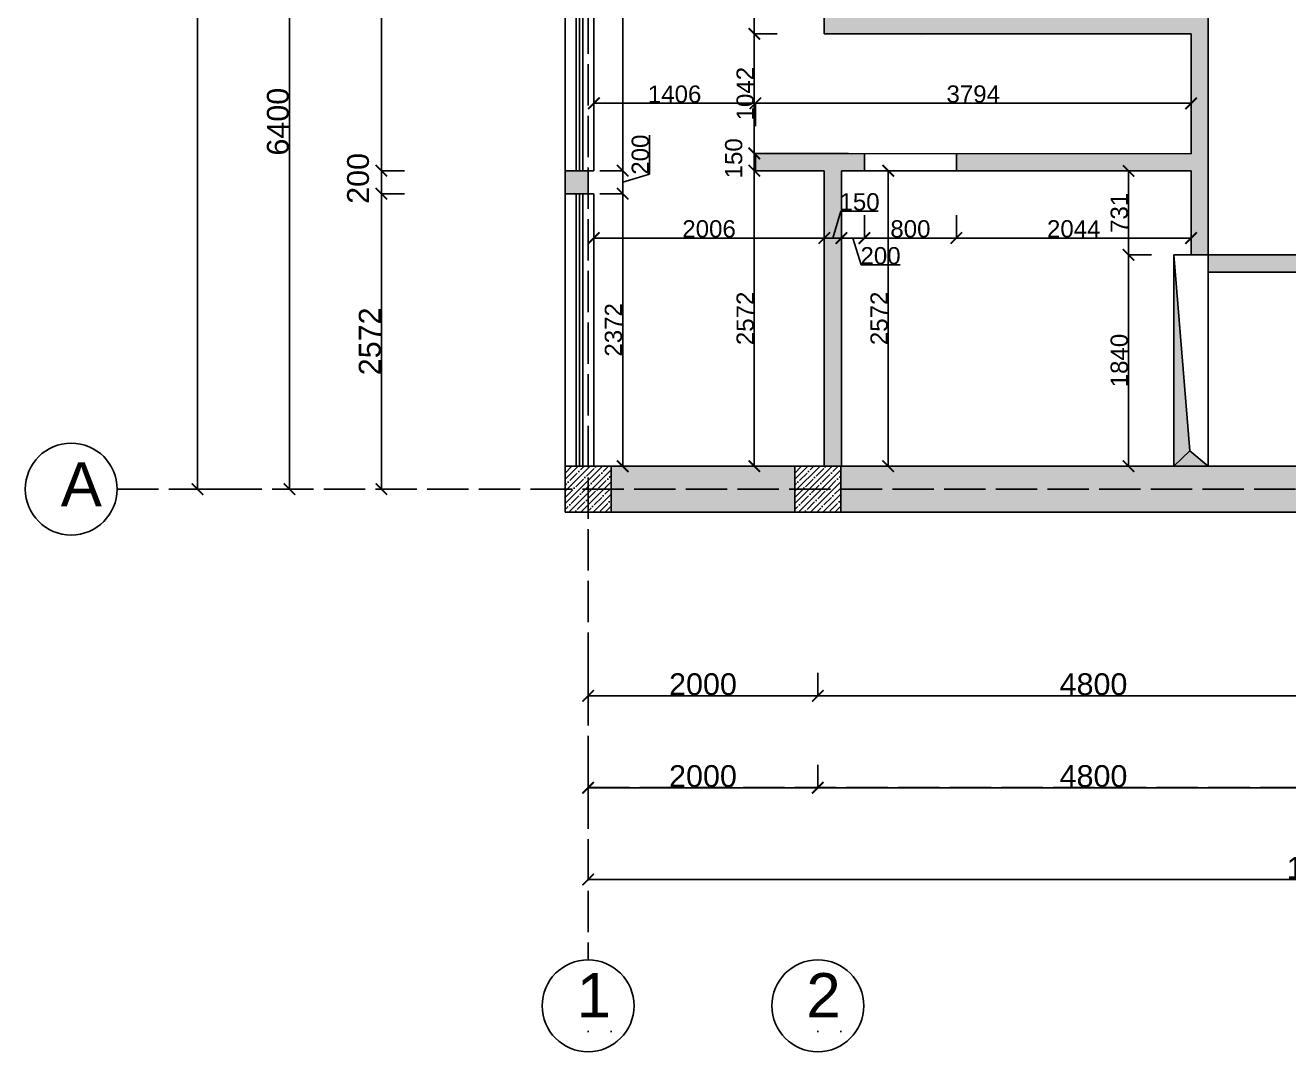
# Model space of a CAD drawing. Header units: millimetres. Extents: x -6014 to 220479, y -27718 to 28747.
# Drawn here: x -6014 to 4986, y -27137 to -18198 of the extents above; entities that cross this region are included whole.
import ezdxf

# ---------------------------------------------------------------- set-up
doc = ezdxf.new("R2010")
doc.units = ezdxf.units.MM
doc.header["$MEASUREMENT"] = 0
doc.linetypes.add('ACAD_ISO02W100', pattern=[15, 12, -3])
doc.layers.add('Plan 1', color=7, linetype='Continuous')
doc.styles.add('gost', font='GOST Common.ttf')
doc.styles.get("Standard").update_dxf_attribs({"font": 'arial.ttf'})
doc.dimstyles.new('GOST', dxfattribs={"dimtxt": 190, "dimasz": 100, "dimexe": 0.18, "dimexo": 0.06, "dimgap": 3, "dimtad": 1, "dimdec": 0, "dimzin": 0, "dimdsep": 46, "dimtxsty": 'Standard', "dimblk": 'ARCHTICK', "dimcen": 0.09, "dimclrt": 256, "dimadec": 0, "dimazin": 0, "dimtfac": 1, "dimtdec": 0, "dimtofl": 0, "dimtmove": 0, "dimatfit": 3, "dimldrblk": 'ARCHTICK', "dimfxl": 200, "dimfxlon": 1, "dimtolj": 1, "dimtzin": 0, "dimarcsym": 0})

# ---------------------------------------------------------------- blocks, each defined once
blk = doc.blocks.new('_ArchTick')
at = {"color": 0, "linetype": 'ByBlock', "const_width": 0.15}
blk.add_lwpolyline([(-0.5, -0.5), (0.5, 0.5)], dxfattribs=at)
blk = doc.blocks.new('*D311')
at = {"color": 0, "lineweight": -2, "transparency": 16777216}
for p, q in [((-2714, -19665), (-2914, -19665)), ((-2914, -22238), (-2914, -19665)), ((-2714, -22238), (-2914, -22238))]:
    blk.add_line(p, q, dxfattribs=at)
at = {"layer": 'Defpoints', "color": 0, "transparency": 16777216}
for p in [(-2914, -19665), (-1064, -19665), (-1114, -22238)]:
    blk.add_point(p, dxfattribs=at)
at = {"color": 0, "lineweight": -2, "transparency": 16777216, "xscale": 100, "yscale": 100, "zscale": 100}
for p, rotation in [((-2914, -19665), 90), ((-2914, -22238), 270)]:
    blk.add_blockref('_ArchTick', p, dxfattribs=dict(at, rotation=rotation))
at = {"transparency": 16777216, "insert": (-3014, -20951), "char_height": 190, "attachment_point": 5, "rotation": 90}
blk.add_mtext('\\A1;2572', dxfattribs=at)
blk = doc.blocks.new('*D295')
at = {"color": 0, "lineweight": -2, "transparency": 16777216}
for p, q in [((-2714, -19465), (-2914, -19465)), ((-2914, -19665), (-2914, -19465)), ((-2714, -19665), (-2914, -19665))]:
    blk.add_line(p, q, dxfattribs=at)
at = {"layer": 'Defpoints', "color": 0, "transparency": 16777216}
for p in [(-2914, -19465), (-1064, -19465), (-1064, -19665)]:
    blk.add_point(p, dxfattribs=at)
at = {"color": 0, "lineweight": -2, "transparency": 16777216, "xscale": 100, "yscale": 100, "zscale": 100}
for p, rotation in [((-2914, -19465), 90), ((-2914, -19665), 270)]:
    blk.add_blockref('_ArchTick', p, dxfattribs=dict(at, rotation=rotation))
at = {"transparency": 16777216, "insert": (-3116, -19532), "char_height": 190, "attachment_point": 5, "rotation": 90}
blk.add_mtext('\\A1;200', dxfattribs=at)
blk = doc.blocks.new('*D297')
at = {"color": 0, "lineweight": -2, "transparency": 16777216}
for p, q in [((-4314, -11838), (-4514, -11838)), ((-4514, -22238), (-4514, -11838)), ((-4314, -22238), (-4514, -22238))]:
    blk.add_line(p, q, dxfattribs=at)
at = {"layer": 'Defpoints', "color": 0, "transparency": 16777216}
for p in [(-4514, -11838), (-1114, -11838), (-1114, -22238)]:
    blk.add_point(p, dxfattribs=at)
at = {"color": 0, "lineweight": -2, "transparency": 16777216, "xscale": 100, "yscale": 100, "zscale": 100}
for p, rotation in [((-4514, -11838), 90), ((-4514, -22238), 270)]:
    blk.add_blockref('_ArchTick', p, dxfattribs=dict(at, rotation=rotation))
at = {"transparency": 16777216, "insert": (-4614, -17038), "char_height": 190, "attachment_point": 5, "rotation": 90}
blk.add_mtext('\\A1;10400', dxfattribs=at)
blk = doc.blocks.new('*D298')
at = {"color": 0, "lineweight": -2, "transparency": 16777216}
for p, q in [((-3514, -15838), (-3714, -15838)), ((-3714, -22238), (-3714, -15838)), ((-3514, -22238), (-3714, -22238))]:
    blk.add_line(p, q, dxfattribs=at)
at = {"layer": 'Defpoints', "color": 0, "transparency": 16777216}
for p in [(-3714, -15838), (-1114, -15838), (-1114, -22238)]:
    blk.add_point(p, dxfattribs=at)
at = {"color": 0, "lineweight": -2, "transparency": 16777216, "xscale": 100, "yscale": 100, "zscale": 100}
for p, rotation in [((-3714, -15838), 90), ((-3714, -22238), 270)]:
    blk.add_blockref('_ArchTick', p, dxfattribs=dict(at, rotation=rotation))
at = {"transparency": 16777216, "insert": (-3814, -19038), "char_height": 190, "attachment_point": 5, "rotation": 90}
blk.add_mtext('\\A1;6400', dxfattribs=at)
blk = doc.blocks.new('*D312')
at = {"color": 0, "lineweight": -2, "transparency": 16777216}
for p, q in [((-1114, -23838), (-1114, -24038)), ((886, -23838), (886, -24038)), ((-1114, -24038), (886, -24038))]:
    blk.add_line(p, q, dxfattribs=at)
at = {"layer": 'Defpoints', "color": 0, "transparency": 16777216}
for p in [(-1114, -22238), (886, -22238), (886, -24038)]:
    blk.add_point(p, dxfattribs=at)
at = {"color": 0, "lineweight": -2, "transparency": 16777216, "xscale": 100, "yscale": 100, "zscale": 100, "rotation": 180}
blk.add_blockref('_ArchTick', (-1114, -24038), dxfattribs=at)
at = {"color": 0, "lineweight": -2, "transparency": 16777216, "xscale": 100, "yscale": 100, "zscale": 100}
blk.add_blockref('_ArchTick', (886, -24038), dxfattribs=at)
at = {"transparency": 16777216, "insert": (-114, -23938), "char_height": 190, "attachment_point": 5}
blk.add_mtext('\\A1;2000', dxfattribs=at)
blk = doc.blocks.new('*D313')
at = {"color": 0, "lineweight": -2, "transparency": 16777216}
for p, q in [((886, -23838), (886, -24038)), ((5686, -23838), (5686, -24038)), ((886, -24038), (5686, -24038))]:
    blk.add_line(p, q, dxfattribs=at)
at = {"layer": 'Defpoints', "color": 0, "transparency": 16777216}
for p in [(886, -22238), (5686, -22238), (5686, -24038)]:
    blk.add_point(p, dxfattribs=at)
at = {"color": 0, "lineweight": -2, "transparency": 16777216, "xscale": 100, "yscale": 100, "zscale": 100, "rotation": 180}
blk.add_blockref('_ArchTick', (886, -24038), dxfattribs=at)
at = {"color": 0, "lineweight": -2, "transparency": 16777216, "xscale": 100, "yscale": 100, "zscale": 100}
blk.add_blockref('_ArchTick', (5686, -24038), dxfattribs=at)
at = {"transparency": 16777216, "insert": (3286, -23938), "char_height": 190, "attachment_point": 5}
blk.add_mtext('\\A1;4800', dxfattribs=at)
blk = doc.blocks.new('*D300')
at = {"color": 0, "lineweight": -2, "transparency": 16777216}
for p, q in [((-1114, -24638), (-1114, -24838)), ((886, -24638), (886, -24838)), ((-1114, -24838), (886, -24838))]:
    blk.add_line(p, q, dxfattribs=at)
at = {"layer": 'Defpoints', "color": 0, "transparency": 16777216}
for p in [(-1114, -22238), (886, -22238), (886, -24838)]:
    blk.add_point(p, dxfattribs=at)
at = {"color": 0, "lineweight": -2, "transparency": 16777216, "xscale": 100, "yscale": 100, "zscale": 100, "rotation": 180}
blk.add_blockref('_ArchTick', (-1114, -24838), dxfattribs=at)
at = {"color": 0, "lineweight": -2, "transparency": 16777216, "xscale": 100, "yscale": 100, "zscale": 100}
blk.add_blockref('_ArchTick', (886, -24838), dxfattribs=at)
at = {"transparency": 16777216, "insert": (-114, -24738), "char_height": 190, "attachment_point": 5}
blk.add_mtext('\\A1;2000', dxfattribs=at)
blk = doc.blocks.new('*D301')
at = {"color": 0, "lineweight": -2, "transparency": 16777216}
for p, q in [((886, -24638), (886, -24838)), ((886, -24838), (5686, -24838)), ((5686, -24838), (5686, -24837))]:
    blk.add_line(p, q, dxfattribs=at)
at = {"layer": 'Defpoints', "color": 0, "transparency": 16777216}
for p in [(886, -22238), (5686, -24838), (5686, -24838)]:
    blk.add_point(p, dxfattribs=at)
at = {"color": 0, "lineweight": -2, "transparency": 16777216, "xscale": 100, "yscale": 100, "zscale": 100, "rotation": 180}
blk.add_blockref('_ArchTick', (886, -24838), dxfattribs=at)
at = {"color": 0, "lineweight": -2, "transparency": 16777216, "xscale": 100, "yscale": 100, "zscale": 100}
blk.add_blockref('_ArchTick', (5686, -24838), dxfattribs=at)
at = {"transparency": 16777216, "insert": (3286, -24738), "char_height": 190, "attachment_point": 5}
blk.add_mtext('\\A1;4800', dxfattribs=at)
blk = doc.blocks.new('*D316')
at = {"color": 0, "lineweight": -2, "transparency": 16777216}
for p, q in [((-1114, -25438), (-1114, -25638)), ((11786, -25438), (11786, -25638)), ((-1114, -25638), (11786, -25638))]:
    blk.add_line(p, q, dxfattribs=at)
at = {"layer": 'Defpoints', "color": 0, "transparency": 16777216}
for p in [(-1114, -22238), (11786, -22238), (11786, -25638)]:
    blk.add_point(p, dxfattribs=at)
at = {"color": 0, "lineweight": -2, "transparency": 16777216, "xscale": 100, "yscale": 100, "zscale": 100, "rotation": 180}
blk.add_blockref('_ArchTick', (-1114, -25638), dxfattribs=at)
at = {"color": 0, "lineweight": -2, "transparency": 16777216, "xscale": 100, "yscale": 100, "zscale": 100}
blk.add_blockref('_ArchTick', (11786, -25638), dxfattribs=at)
at = {"transparency": 16777216, "insert": (5336, -25538), "char_height": 190, "attachment_point": 5}
blk.add_mtext('\\A1;12900', dxfattribs=at)
blk = doc.blocks.new('*D321')
at = {"color": 0, "lineweight": -2, "transparency": 16777216}
for p, q in [((-2714, -15838), (-2914, -15838)), ((-2914, -19465), (-2914, -15838)), ((-2714, -19465), (-2914, -19465))]:
    blk.add_line(p, q, dxfattribs=at)
at = {"layer": 'Defpoints', "color": 0, "transparency": 16777216}
for p in [(-2914, -15838), (-1314, -15838), (-1314, -19465)]:
    blk.add_point(p, dxfattribs=at)
at = {"color": 0, "lineweight": -2, "transparency": 16777216, "xscale": 100, "yscale": 100, "zscale": 100}
for p, rotation in [((-2914, -15838), 90), ((-2914, -19465), 270)]:
    blk.add_blockref('_ArchTick', p, dxfattribs=dict(at, rotation=rotation))
at = {"transparency": 16777216, "insert": (-3014, -17651), "char_height": 190, "attachment_point": 5, "rotation": 90}
blk.add_mtext('\\A1;3628', dxfattribs=at)
blk = doc.blocks.new('*D426')
at = {"color": 0, "lineweight": -2, "transparency": 16777216}
for p, q in [((-1064, -19078), (-1064, -18878)), ((-1064, -18878), (342, -18878)), ((342, -19078), (342, -18878))]:
    blk.add_line(p, q, dxfattribs=at)
at = {"layer": 'Defpoints', "color": 0, "transparency": 16777216}
for p in [(342, -18878), (-1064, -19465), (342, -19465)]:
    blk.add_point(p, dxfattribs=at)
at = {"color": 0, "lineweight": -2, "transparency": 16777216, "xscale": 100, "yscale": 100, "zscale": 100, "rotation": 180}
blk.add_blockref('_ArchTick', (-1064, -18878), dxfattribs=at)
at = {"color": 0, "lineweight": -2, "transparency": 16777216, "xscale": 100, "yscale": 100, "zscale": 100}
blk.add_blockref('_ArchTick', (342, -18878), dxfattribs=at)
at = {"transparency": 16777216, "insert": (-361, -18799), "char_height": 150, "attachment_point": 5}
blk.add_mtext('\\A1;1406', dxfattribs=at)
blk = doc.blocks.new('*D427')
at = {"color": 0, "lineweight": -2, "transparency": 16777216}
for p, q in [((342, -19078), (342, -18878)), ((342, -18878), (4136, -18878)), ((4136, -19078), (4136, -18878))]:
    blk.add_line(p, q, dxfattribs=at)
at = {"layer": 'Defpoints', "color": 0, "transparency": 16777216}
for p in [(4136, -18878), (4136, -19317), (342, -19465)]:
    blk.add_point(p, dxfattribs=at)
at = {"color": 0, "lineweight": -2, "transparency": 16777216, "xscale": 100, "yscale": 100, "zscale": 100, "rotation": 180}
blk.add_blockref('_ArchTick', (342, -18878), dxfattribs=at)
at = {"color": 0, "lineweight": -2, "transparency": 16777216, "xscale": 100, "yscale": 100, "zscale": 100}
blk.add_blockref('_ArchTick', (4136, -18878), dxfattribs=at)
at = {"transparency": 16777216, "insert": (2239, -18798), "char_height": 150, "attachment_point": 5}
blk.add_mtext('\\A1;3794', dxfattribs=at)
blk = doc.blocks.new('*D428')
at = {"color": 0, "lineweight": -2, "transparency": 16777216}
for p, q in [((533, -19465), (333, -19465)), ((333, -22038), (333, -19465)), ((533, -22038), (333, -22038))]:
    blk.add_line(p, q, dxfattribs=at)
at = {"layer": 'Defpoints', "color": 0, "transparency": 16777216}
for p in [(333, -19465), (1240, -19465), (1240, -22038)]:
    blk.add_point(p, dxfattribs=at)
at = {"color": 0, "lineweight": -2, "transparency": 16777216, "xscale": 100, "yscale": 100, "zscale": 100}
for p, rotation in [((333, -19465), 90), ((333, -22038), 270)]:
    blk.add_blockref('_ArchTick', p, dxfattribs=dict(at, rotation=rotation))
at = {"transparency": 16777216, "insert": (254, -20751), "char_height": 150, "attachment_point": 5, "rotation": 90}
blk.add_mtext('\\A1;2572', dxfattribs=at)
blk = doc.blocks.new('*D429')
at = {"color": 0, "lineweight": -2, "transparency": 16777216}
for p, q in [((533, -19315), (333, -19315)), ((333, -19465), (333, -19315)), ((533, -19465), (333, -19465))]:
    blk.add_line(p, q, dxfattribs=at)
at = {"layer": 'Defpoints', "color": 0, "transparency": 16777216}
for p in [(333, -19315), (640, -19315), (1240, -19465)]:
    blk.add_point(p, dxfattribs=at)
at = {"color": 0, "lineweight": -2, "transparency": 16777216, "xscale": 100, "yscale": 100, "zscale": 100}
for p, rotation in [((333, -19315), 90), ((333, -19465), 270)]:
    blk.add_blockref('_ArchTick', p, dxfattribs=dict(at, rotation=rotation))
at = {"transparency": 16777216, "insert": (154, -19357), "char_height": 150, "attachment_point": 5, "rotation": 90}
blk.add_mtext('\\A1;150', dxfattribs=at)
blk = doc.blocks.new('*D430')
at = {"color": 0, "lineweight": -2, "transparency": 16777216}
for p, q in [((533, -18273), (333, -18273)), ((333, -19315), (333, -18273)), ((533, -19315), (333, -19315))]:
    blk.add_line(p, q, dxfattribs=at)
at = {"layer": 'Defpoints', "color": 0, "transparency": 16777216}
for p in [(333, -18273), (1240, -18273), (640, -19315)]:
    blk.add_point(p, dxfattribs=at)
at = {"color": 0, "lineweight": -2, "transparency": 16777216, "xscale": 100, "yscale": 100, "zscale": 100}
for p, rotation in [((333, -18273), 90), ((333, -19315), 270)]:
    blk.add_blockref('_ArchTick', p, dxfattribs=dict(at, rotation=rotation))
at = {"transparency": 16777216, "insert": (254, -18794), "char_height": 150, "attachment_point": 5, "rotation": 90}
blk.add_mtext('\\A1;1042', dxfattribs=at)
blk = doc.blocks.new('*D431')
at = {"color": 0, "lineweight": -2, "transparency": 16777216}
for p, q in [((533, -16038), (333, -16038)), ((333, -18273), (333, -16038)), ((533, -18273), (333, -18273))]:
    blk.add_line(p, q, dxfattribs=at)
at = {"layer": 'Defpoints', "color": 0, "transparency": 16777216}
for p in [(333, -16038), (1240, -16038), (1240, -18273)]:
    blk.add_point(p, dxfattribs=at)
at = {"color": 0, "lineweight": -2, "transparency": 16777216, "xscale": 100, "yscale": 100, "zscale": 100}
for p, rotation in [((333, -16038), 90), ((333, -18273), 270)]:
    blk.add_blockref('_ArchTick', p, dxfattribs=dict(at, rotation=rotation))
at = {"transparency": 16777216, "insert": (254, -17155), "char_height": 150, "attachment_point": 5, "rotation": 90}
blk.add_mtext('\\A1;2236', dxfattribs=at)
blk = doc.blocks.new('*D440')
at = {"color": 0, "lineweight": -2, "transparency": 16777216}
for p, q in [((-1013, -19665), (-813, -19665)), ((-813, -22038), (-813, -19665)), ((-1013, -22038), (-813, -22038))]:
    blk.add_line(p, q, dxfattribs=at)
at = {"layer": 'Defpoints', "color": 0, "transparency": 16777216}
for p in [(-1064, -19665), (-813, -19665), (-1064, -22038)]:
    blk.add_point(p, dxfattribs=at)
at = {"color": 0, "lineweight": -2, "transparency": 16777216, "xscale": 100, "yscale": 100, "zscale": 100}
for p, rotation in [((-813, -19665), 90), ((-813, -22038), 270)]:
    blk.add_blockref('_ArchTick', p, dxfattribs=dict(at, rotation=rotation))
at = {"transparency": 16777216, "insert": (-893, -20851), "char_height": 150, "attachment_point": 5, "rotation": 90}
blk.add_mtext('\\A1;2372', dxfattribs=at)
blk = doc.blocks.new('*D441')
at = {"color": 0, "lineweight": -2, "transparency": 16777216}
for p, q in [((-579, -19495), (-579, -19155)), ((-1013, -19465), (-813, -19465)), ((-813, -19665), (-813, -19465)), ((-813, -19565), (-579, -19495)), ((-1013, -19665), (-813, -19665))]:
    blk.add_line(p, q, dxfattribs=at)
at = {"layer": 'Defpoints', "color": 0, "transparency": 16777216}
for p in [(-1064, -19465), (-813, -19465), (-1064, -19665)]:
    blk.add_point(p, dxfattribs=at)
at = {"color": 0, "lineweight": -2, "transparency": 16777216, "xscale": 100, "yscale": 100, "zscale": 100}
for p, rotation in [((-813, -19465), 90), ((-813, -19665), 270)]:
    blk.add_blockref('_ArchTick', p, dxfattribs=dict(at, rotation=rotation))
at = {"transparency": 16777216, "insert": (-659, -19325), "char_height": 150, "attachment_point": 5, "rotation": 90}
blk.add_mtext('\\A1;200', dxfattribs=at)
blk = doc.blocks.new('*D442')
at = {"color": 0, "lineweight": -2, "transparency": 16777216}
for p, q in [((-914, -16038), (-813, -16038)), ((-813, -19465), (-813, -16038)), ((-1013, -19465), (-813, -19465))]:
    blk.add_line(p, q, dxfattribs=at)
at = {"layer": 'Defpoints', "color": 0, "transparency": 16777216}
for p in [(-914, -16038), (-813, -16038), (-1064, -19465)]:
    blk.add_point(p, dxfattribs=at)
at = {"color": 0, "lineweight": -2, "transparency": 16777216, "xscale": 100, "yscale": 100, "zscale": 100}
for p, rotation in [((-813, -16038), 90), ((-813, -19465), 270)]:
    blk.add_blockref('_ArchTick', p, dxfattribs=dict(at, rotation=rotation))
at = {"transparency": 16777216, "insert": (-893, -17751), "char_height": 150, "attachment_point": 5, "rotation": 90}
blk.add_mtext('\\A1;3428', dxfattribs=at)
blk = doc.blocks.new('*D462')
at = {"color": 0, "lineweight": -2, "transparency": 16777216}
for p, q in [((1299, -19465), (1499, -19465)), ((1499, -19465), (1499, -22038)), ((1299, -22038), (1499, -22038))]:
    blk.add_line(p, q, dxfattribs=at)
at = {"layer": 'Defpoints', "color": 0, "transparency": 16777216}
for p in [(1092, -19465), (1092, -22038), (1499, -22038)]:
    blk.add_point(p, dxfattribs=at)
at = {"color": 0, "lineweight": -2, "transparency": 16777216, "xscale": 100, "yscale": 100, "zscale": 100}
for p, rotation in [((1499, -19465), 90), ((1499, -22038), 270)]:
    blk.add_blockref('_ArchTick', p, dxfattribs=dict(at, rotation=rotation))
at = {"transparency": 16777216, "insert": (1420, -20751), "char_height": 150, "attachment_point": 5, "rotation": 90}
blk.add_mtext('\\A1;2572', dxfattribs=at)
blk = doc.blocks.new('*D463')
at = {"color": 0, "lineweight": -2, "transparency": 16777216}
for p, q in [((3791, -19467), (3591, -19467)), ((3591, -19467), (3591, -20198)), ((3791, -20198), (3591, -20198))]:
    blk.add_line(p, q, dxfattribs=at)
at = {"layer": 'Defpoints', "color": 0, "transparency": 16777216}
for p in [(4136, -19467), (3591, -20198), (4136, -20198)]:
    blk.add_point(p, dxfattribs=at)
at = {"color": 0, "lineweight": -2, "transparency": 16777216, "xscale": 100, "yscale": 100, "zscale": 100}
for p, rotation in [((3591, -19467), 90), ((3591, -20198), 270)]:
    blk.add_blockref('_ArchTick', p, dxfattribs=dict(at, rotation=rotation))
at = {"transparency": 16777216, "insert": (3511, -19832), "char_height": 150, "attachment_point": 5, "rotation": 90}
blk.add_mtext('\\A1;731', dxfattribs=at)
blk = doc.blocks.new('*D464')
at = {"color": 0, "lineweight": -2, "transparency": 16777216}
for p, q in [((3791, -20198), (3591, -20198)), ((3591, -20198), (3591, -22038)), ((3791, -22038), (3591, -22038))]:
    blk.add_line(p, q, dxfattribs=at)
at = {"layer": 'Defpoints', "color": 0, "transparency": 16777216}
for p in [(4136, -20198), (3591, -22038), (3986, -22038)]:
    blk.add_point(p, dxfattribs=at)
at = {"color": 0, "lineweight": -2, "transparency": 16777216, "xscale": 100, "yscale": 100, "zscale": 100}
for p, rotation in [((3591, -20198), 90), ((3591, -22038), 270)]:
    blk.add_blockref('_ArchTick', p, dxfattribs=dict(at, rotation=rotation))
at = {"transparency": 16777216, "insert": (3511, -21118), "char_height": 150, "attachment_point": 5, "rotation": 90}
blk.add_mtext('\\A1;1840', dxfattribs=at)
blk = doc.blocks.new('*D465')
at = {"color": 0, "lineweight": -2, "transparency": 16777216}
for p, q in [((-1064, -19851), (-1064, -20052)), ((942, -19851), (942, -20052)), ((-1064, -20051), (942, -20051))]:
    blk.add_line(p, q, dxfattribs=at)
at = {"layer": 'Defpoints', "color": 0, "transparency": 16777216}
for p in [(-1064, -19665), (942, -19665), (942, -20051)]:
    blk.add_point(p, dxfattribs=at)
at = {"color": 0, "lineweight": -2, "transparency": 16777216, "xscale": 100, "yscale": 100, "zscale": 100, "rotation": 180}
blk.add_blockref('_ArchTick', (-1064, -20051), dxfattribs=at)
at = {"color": 0, "lineweight": -2, "transparency": 16777216, "xscale": 100, "yscale": 100, "zscale": 100}
blk.add_blockref('_ArchTick', (942, -20051), dxfattribs=at)
at = {"transparency": 16777216, "insert": (-61, -19972), "char_height": 150, "attachment_point": 5}
blk.add_mtext('\\A1;2006', dxfattribs=at)
blk = doc.blocks.new('*D466')
at = {"color": 0, "lineweight": -2, "transparency": 16777216}
for p, q in [((942, -19851), (942, -20052)), ((1017, -20051), (1087, -19817)), ((1087, -19817), (1410, -19817)), ((942, -20051), (1092, -20051)), ((1092, -20051), (1092, -20051))]:
    blk.add_line(p, q, dxfattribs=at)
at = {"layer": 'Defpoints', "color": 0, "transparency": 16777216}
for p in [(942, -19665), (1092, -20051), (1092, -20051)]:
    blk.add_point(p, dxfattribs=at)
at = {"color": 0, "lineweight": -2, "transparency": 16777216, "xscale": 100, "yscale": 100, "zscale": 100, "rotation": 180}
blk.add_blockref('_ArchTick', (942, -20051), dxfattribs=at)
at = {"color": 0, "lineweight": -2, "transparency": 16777216, "xscale": 100, "yscale": 100, "zscale": 100}
blk.add_blockref('_ArchTick', (1092, -20051), dxfattribs=at)
at = {"transparency": 16777216, "insert": (1249, -19737), "char_height": 150, "attachment_point": 5}
blk.add_mtext('\\A1;150', dxfattribs=at)
blk = doc.blocks.new('*D467')
at = {"color": 0, "lineweight": -2, "transparency": 16777216}
for p, q in [((1292, -19851), (1292, -20052)), ((1092, -20051), (1092, -20051)), ((1092, -20051), (1292, -20051)), ((1192, -20051), (1262, -20286)), ((1262, -20286), (1602, -20286))]:
    blk.add_line(p, q, dxfattribs=at)
at = {"layer": 'Defpoints', "color": 0, "transparency": 16777216}
for p in [(1292, -19465), (1092, -20051), (1292, -20051)]:
    blk.add_point(p, dxfattribs=at)
at = {"color": 0, "lineweight": -2, "transparency": 16777216, "xscale": 100, "yscale": 100, "zscale": 100, "rotation": 180}
blk.add_blockref('_ArchTick', (1092, -20051), dxfattribs=at)
at = {"color": 0, "lineweight": -2, "transparency": 16777216, "xscale": 100, "yscale": 100, "zscale": 100}
blk.add_blockref('_ArchTick', (1292, -20051), dxfattribs=at)
at = {"transparency": 16777216, "insert": (1432, -20206), "char_height": 150, "attachment_point": 5}
blk.add_mtext('\\A1;200', dxfattribs=at)
blk = doc.blocks.new('*D468')
at = {"color": 0, "lineweight": -2, "transparency": 16777216}
for p, q in [((1292, -19851), (1292, -20052)), ((2092, -19851), (2092, -20052)), ((1292, -20051), (2092, -20051))]:
    blk.add_line(p, q, dxfattribs=at)
at = {"layer": 'Defpoints', "color": 0, "transparency": 16777216}
for p in [(1292, -19465), (2092, -19466), (2092, -20051)]:
    blk.add_point(p, dxfattribs=at)
at = {"color": 0, "lineweight": -2, "transparency": 16777216, "xscale": 100, "yscale": 100, "zscale": 100, "rotation": 180}
blk.add_blockref('_ArchTick', (1292, -20051), dxfattribs=at)
at = {"color": 0, "lineweight": -2, "transparency": 16777216, "xscale": 100, "yscale": 100, "zscale": 100}
blk.add_blockref('_ArchTick', (2092, -20051), dxfattribs=at)
at = {"transparency": 16777216, "insert": (1692, -19972), "char_height": 150, "attachment_point": 5}
blk.add_mtext('\\A1;800', dxfattribs=at)
blk = doc.blocks.new('*D469')
at = {"color": 0, "lineweight": -2, "transparency": 16777216}
for p, q in [((2092, -19851), (2092, -20052)), ((4136, -19851), (4136, -20052)), ((2092, -20051), (4136, -20051))]:
    blk.add_line(p, q, dxfattribs=at)
at = {"layer": 'Defpoints', "color": 0, "transparency": 16777216}
for p in [(2092, -19466), (4136, -19467), (4136, -20051)]:
    blk.add_point(p, dxfattribs=at)
at = {"color": 0, "lineweight": -2, "transparency": 16777216, "xscale": 100, "yscale": 100, "zscale": 100, "rotation": 180}
blk.add_blockref('_ArchTick', (2092, -20051), dxfattribs=at)
at = {"color": 0, "lineweight": -2, "transparency": 16777216, "xscale": 100, "yscale": 100, "zscale": 100}
blk.add_blockref('_ArchTick', (4136, -20051), dxfattribs=at)
at = {"transparency": 16777216, "insert": (3114, -19972), "char_height": 150, "attachment_point": 5}
blk.add_mtext('\\A1;2044', dxfattribs=at)

msp = doc.modelspace()

# ---------------------------------------------------------------- hatches: boundary and pattern name
at = {"true_color": 0x636466, "transparency": 33554687}
h = msp.add_hatch(color=251, dxfattribs=at)
h.dxf.hatch_style = 1
h.paths.add_polyline_path([(-714.2753, -12037.54447), (-574.2753, -12037.54447), (-574.2753, -11837.54447), (-914.2753, -11837.54447), (-914.2753, -12037.54447), (-1114.2753, -12037.54447), (-1114.2753, -12437.54447), (-714.2753, -12437.54447)])
h.paths.add_polyline_path([(-1114.2753, -12037.54447), (-1314.2753, -12037.54447), (-1314.2753, -12437.54447), (-1114.2753, -12437.54447)])
h.paths.add_polyline_path([(-574.2753, -11637.54447), (-914.2753, -11637.54447), (-914.2753, -11837.54447), (-574.2753, -11837.54447)])
h.paths.add_polyline_path([(685.7247, -11637.54447), (385.7247, -11637.54447), (385.7247, -11837.54447), (685.7247, -11837.54447)])
h.paths.add_polyline_path([(685.7247, -11837.54447), (385.7247, -11837.54447), (385.7247, -12037.54447), (685.7247, -12037.54447)])
h.paths.add_polyline_path([(9485.51433, -11637.54447), (5885.51433, -11637.54447), (5885.51433, -11837.54447), (9485.51433, -11837.54447)])
h.paths.add_polyline_path([(9485.51433, -11837.54447), (5885.51433, -11837.54447), (5885.51433, -12037.54447), (9485.51433, -12037.54447)])
h.paths.add_polyline_path([(11585.51433, -11637.54447), (9885.51433, -11637.54447), (9885.51433, -11837.54447), (11585.51433, -11837.54447)])
h.paths.add_polyline_path([(11585.51433, -11837.54447), (9885.51433, -11837.54447), (9885.51433, -12037.54447), (11585.51433, -12037.54447)])
h.paths.add_polyline_path([(685.7247, -22237.54447), (-914.2753, -22237.54447), (-914.2753, -22437.54447), (685.7247, -22437.54447)])
h.paths.add_polyline_path([(685.7247, -22037.54447), (-914.2753, -22037.54447), (-914.2753, -22237.54447), (685.7247, -22237.54447)])
h.paths.add_polyline_path([(5485.51433, -22037.54447), (1085.7247, -22037.54447), (1085.7247, -22237.54447), (5485.51433, -22237.54447)])
h.paths.add_polyline_path([(5485.51433, -22237.54447), (1085.7247, -22237.54447), (1085.7247, -22437.54447), (5485.51433, -22437.54447)])
h.paths.add_polyline_path([(9485.51433, -22037.54447), (5885.51433, -22037.54447), (5885.51433, -22237.54447), (9485.51433, -22237.54447)])
h.paths.add_polyline_path([(9485.51433, -22237.54447), (5885.51433, -22237.54447), (5885.51433, -22437.54447), (9485.51433, -22437.54447)])
h.paths.add_polyline_path([(11585.51433, -22037.54447), (9885.51433, -22037.54447), (9885.51433, -22237.54447), (11585.51433, -22237.54447)])
h.paths.add_polyline_path([(11585.51433, -22237.54447), (9885.51433, -22237.54447), (9885.51433, -22437.54447), (11585.51433, -22437.54447)])
at = {"transparency": 33554687}
h = msp.add_hatch(color=252, dxfattribs=at)
h.dxf.hatch_style = 1
h.paths.add_polyline_path([(1091.99307, -16037.54447), (985.7247, -16037.54447), (941.99307, -16037.54447), (941.99307, -18273.23993), (4135.6434, -18273.23993), (4135.6434, -19316.77172), (2092.07333, -19315.6762), (2091.99293, -19465.66396), (4135.7247, -19466.77179), (4135.7247, -20197.54447), (4285.7247, -20197.54447), (4285.7247, -19466.85306), (4285.6434, -17811.19449), (4135.6434, -17811.19449), (4135.6434, -18123.23993), (1091.99307, -18123.23993)])
h.paths.add_polyline_path([(1091.99307, -19465.17266), (1291.99307, -19465.17266), (1292.07345, -19315.24733), (1152.78061, -19315.17266), (941.99307, -19315.17266), (341.99307, -19315.17266), (341.99307, -19465.17266), (941.99307, -19465.17266), (941.99307, -22037.54447), (1091.99307, -22037.54447)])
h.paths.add_polyline_path([(5685.51433, -20197.54447), (4285.7247, -20197.54447), (4285.7247, -20347.54447), (5685.51433, -20347.54447)])
h.paths.add_polyline_path([(6545.05977, -20017.4445), (6395.05977, -20017.4445), (6395.05977, -20197.54447), (5685.51433, -20197.54447), (5685.51433, -20347.54447), (6395.05977, -20347.54447), (6395.05977, -20600.9414), (6545.05977, -20600.9414)])
h.paths.add_polyline_path([(6545.05977, -21500.9414), (6395.05977, -21500.9414), (6395.05977, -22037.54447), (6545.05977, -22037.54447)])
h.paths.add_polyline_path([(6545.05977, -16993.21772), (9050.63167, -15837.54447), (8692.49602, -15837.54447), (6395.05977, -16897.21697), (6395.05977, -19117.4445), (6545.05977, -19117.4445), (6545.05977, -18917.4445), (8632.97361, -18917.4445), (8632.97361, -18767.4445), (6545.05977, -18767.4445)])
h.paths.add_polyline_path([(9882.97361, -17137.20896), (9732.97361, -17137.20896), (9732.97361, -20937.54447), (9882.97361, -20937.54447)])
h.paths.add_polyline_path([(9685.51433, -18767.4445), (9532.97361, -18767.4445), (9532.97361, -18917.4445), (9685.51433, -18917.4445)])
h.paths.add_polyline_path([(9732.97361, -18767.4445), (9685.51433, -18767.4445), (9685.51433, -18917.4445), (9732.97361, -18917.4445)])
h.paths.add_polyline_path([(9882.97361, -21837.54447), (9732.97361, -21837.54447), (9732.97361, -22037.20896), (9882.97361, -22037.20896)])
h.paths.add_polyline_path([(9882.97361, -16037.20896), (9732.97361, -16037.20896), (9732.97361, -16237.20896), (9882.97361, -16237.20896)])
h.paths.add_polyline_path([(9484.24418, -15637.54447), (9484.24418, -15637.20896), (9486.00835, -13137.54447), (9336.78469, -13137.54447), (9336.78469, -15540.37192), (8692.49602, -15837.54447), (9050.63167, -15837.54447)])
h.paths.add_polyline_path([(9486.78469, -12037.54447), (9485.51433, -12037.54447), (9336.78469, -12037.54447), (9336.78469, -12237.54447), (9486.78469, -12237.54447)])
h.paths.add_polyline_path([(1085.7247, -12037.54447), (935.7247, -12037.54447), (935.7247, -14537.54447), (1085.7247, -14537.54447)])
h.paths.add_polyline_path([(1085.7247, -15437.54447), (935.7247, -15437.54447), (935.7247, -15637.54447), (1085.7247, -15637.54447)])
h = msp.add_hatch(color=252, dxfattribs=at)
h.dxf.hatch_style = 1
h.paths.add_polyline_path([(-1314.2753, -19465.17266), (-1314.2753, -19665.17266), (-1114.2753, -19665.17266), (-1114.2753, -19465.17266)])
h = msp.add_hatch(color=7, dxfattribs=at)
h.dxf.hatch_style = 1
h.paths.add_polyline_path([(3985.7247, -20197.54447), (3985.7247, -22037.54447), (4123.66148, -21902.99569)])
h.paths.add_polyline_path([(4123.66148, -21902.99569), (3985.7247, -22037.54447), (4285.7247, -22037.54447)])
h = msp.add_hatch(dxfattribs=at)
h.set_pattern_fill('ANSI35', color=1, scale=300)
h.set_pattern_definition([(45, (-54307.295, -44914.96), (-53.03301, 53.03301), []), (45, (-54254.26, -44914.96), (-53.03301, 53.03301), [93.75, -18.75, 0, -18.75])])
h.paths.add_polyline_path([(-914.2753, -22037.54447), (-1314.2753, -22037.54447), (-1314.2753, -22437.54447), (-914.2753, -22437.54447)])
h = msp.add_hatch(dxfattribs=at)
h.set_pattern_fill('ANSI35', color=1, scale=300)
h.set_pattern_definition([(45, (-52307.295, -44914.96), (-53.03301, 53.03301), []), (45, (-52254.26, -44914.96), (-53.03301, 53.03301), [93.75, -18.75, 0, -18.75])])
h.paths.add_polyline_path([(1085.7247, -22037.54447), (685.7247, -22037.54447), (685.7247, -22437.54447), (1085.7247, -22437.54447)])

# ---------------------------------------------------------------- linework, layer by layer
msp.add_line((-1314.2753, -19665.17266), (-1064.2753, -19665.17266))
at = {"color": 18, "true_color": 0x000000}
for p, q in [((3985.7247, -20197.54447), (3985.7247, -22037.54447)), ((3985.7247, -20197.54447), (4285.7247, -20197.54447)), ((-914.2753, -22037.54447), (11635.7247, -22037.54447))]:
    msp.add_line(p, q, dxfattribs=at)
at = {"color": 152, "true_color": 0x2776bb}
msp.add_line((-914.2753, -22037.54447), (-1314.2753, -22037.54447), dxfattribs=at)
at = {"color": 18, "true_color": 0x000000}
for points in [[(-1314.2753, -16037.54447), (-1314.2753, -19465.17266)], [(-1064.2753, -16037.54447), (-1064.2753, -19465.17266)], [(941.99307, -16037.54447), (941.99307, -18273.23993)], [(4285.7247, -19466.85306), (4285.6434, -17811.19449)], [(4135.6434, -18273.23993), (941.99307, -18273.23993)], [(1785.75911, -18297.54447), (1785.75911, -18297.54447)], [(4135.6434, -19316.77172), (4135.6434, -18273.23993)], [(4285.7247, -18273.23993), (4285.7247, -18273.23993), (4285.6434, -18273.23993)], [(941.99307, -19315.17266), (341.99307, -19315.17266), (341.99307, -19465.17266), (941.99307, -19465.17266)], [(941.99307, -19315.17266), (1152.78061, -19315.17266)], [(1091.99307, -19465.17266), (1291.99307, -19465.17266), (1292.07345, -19315.24733)], [(4135.6434, -19316.77172), (1152.78061, -19315.17266)], [(2091.99293, -19465.66396), (2092.07333, -19315.6762)], [(4285.7247, -19316.85308), (4285.6434, -19316.85303)], [(-1314.2753, -19665.17266), (-1314.2753, -19465.17266), (-1064.2753, -19465.17266)], [(-1114.2753, -19465.17266), (-1114.2753, -19665.17266)], [(941.99307, -19465.17266), (941.99307, -22037.54447)], [(1091.99307, -19465.17266), (1091.99307, -22037.54447)], [(1091.99307, -19465.17266), (1185.70687, -19465.17266)], [(4135.6434, -19466.77175), (1185.62557, -19465.17266)], [(4135.6434, -19466.85306), (4135.6434, -19466.77175)], [(4135.7247, -19466.85306), (4135.7247, -20197.54447)], [(4285.7247, -19466.85306), (4285.7247, -20197.54447)], [(-1314.2753, -19665.17266), (-1314.2753, -22037.54447)], [(-1064.2753, -19665.17266), (-1064.2753, -22037.54447)], [(3985.7247, -22037.54447), (4123.66148, -21902.99569), (3985.7247, -20197.54447)], [(4285.7247, -22037.54447), (4123.66148, -21902.99569), (3985.7247, -20197.54447)], [(4285.7247, -20197.54447), (4285.7247, -22037.54447)], [(4285.7247, -20197.54447), (6395.05977, -20197.54447)], [(4285.7247, -20347.54447), (6395.05977, -20347.54447)], [(-914.2753, -22437.54447), (11985.51433, -22437.54447)]]:
    msp.add_lwpolyline(points, dxfattribs=at)
at = {"color": 152, "true_color": 0x2776bb}
for points in [[(-1219.2753, -16037.54447), (-1219.2753, -19465.17266)], [(-1189.2753, -16037.54447), (-1189.2753, -19465.17266)], [(-1159.2753, -16037.54447), (-1159.2753, -19465.17266)], [(-1219.2753, -19665.17266), (-1219.2753, -22037.54447)], [(-1189.2753, -19665.17266), (-1189.2753, -22037.54447)], [(-1159.2753, -19665.17266), (-1159.2753, -22037.54447)], [(-914.2753, -22437.54447), (-1314.2753, -22437.54447)], [(985.7247, -22437.54447), (585.7247, -22437.54447)]]:
    msp.add_lwpolyline(points, dxfattribs=at)
for points in [[(-1314.2753, -22437.54447), (-914.2753, -22437.54447), (-914.2753, -22037.54447), (-1314.2753, -22037.54447)], [(685.7247, -22437.54447), (1085.7247, -22437.54447), (1085.7247, -22037.54447), (685.7247, -22037.54447)]]:
    msp.add_lwpolyline(points, close=True)
at = {"color": 18, "true_color": 0x000000}
for centre in [(-5614.2753, -22237.54447), (-1114.2753, -26737.36447), (885.7247, -26737.36447)]:
    msp.add_circle(centre, 400, dxfattribs=at)
at = {"layer": 'Plan 1', "color": 251, "linetype": 'ACAD_ISO02W100', "ltscale": 30, "true_color": 0x636466}
for p, q in [((-4514.2753, -22237.54447), (-4514.2753, -11837.54447)), ((-3714.2753, -22237.54447), (-3714.2753, -11837.54447)), ((-2914.2753, -22237.54447), (-2914.2753, -11837.54447)), ((-1114.2753, -24037.54447), (11835.7247, -24037.54447)), ((-1114.2753, -24837.54447), (11835.7247, -24837.54447)), ((-1114.2753, -25637.54447), (11835.7247, -25637.54447)), ((-1114.2753, -26967.52381), (-1114.2753, -26955.01)), ((-914.2753, -26967.52381), (-914.2753, -26955.01)), ((885.7247, -26967.34381), (885.7247, -26954.83)), ((1085.7247, -26967.34381), (1085.7247, -26954.83))]:
    msp.add_line(p, q, dxfattribs=at)
for points in [[(-1114.2753, -7737.36447), (-1114.2753, -26337.36447)], [(-5214.2753, -22237.54447), (15935.7247, -22237.54447)]]:
    msp.add_lwpolyline(points, dxfattribs=at)

# ---------------------------------------------------------------- texts
at = {"layer": 'Plan 1', "insert": (-5705.70104, -22387.98239), "char_height": 384.8748082, "attachment_point": 7, "style": 'gost'}
msp.add_mtext_dynamic_manual_height_columns('{\\fArial|b0|i0|c238|p34;A}', width=384.8748082, gutter_width=0.54982, heights=[0], dxfattribs=at)
at = {"layer": 'Plan 1', "char_height": 384.87481, "attachment_point": 1}
for s, insert in [('1', (-1213.76822, -26452.78219)), ('2', (786.23178, -26452.60219))]:
    msp.add_mtext_dynamic_manual_height_columns(s, width=384.8748082, gutter_width=0.54982, heights=[0], dxfattribs=dict(at, insert=insert))

# ---------------------------------------------------------------- dimensions: what is measured, and where the dimension line sits
at = {"color": 18, "true_color": 0x000000}
for base, p1, p2, picture, middle in [((-4514.2753, -11837.54447), (-1114.2753, -22237.54447), (-1114.2753, -11837.54447), '*D297', (-4614.28416, -17037.54447)), ((-3714.2753, -15837.54447), (-1114.2753, -22237.54447), (-1114.2753, -15837.54447), '*D298', (-3814.28416, -19037.54447)), ((-2914.2753, -15837.54447), (-1314.2753, -19465.17266), (-1314.2753, -15837.54447), '*D321', (-3014.34897, -17651.35856)), ((-2914.2753, -19665.17266), (-1114.2753, -22237.54447), (-1064.2753, -19665.17266), '*D311', (-3014.28416, -20951.35856))]:
    dim = msp.add_linear_dim(base=base, p1=p1, p2=p2, angle=90, dimstyle='GOST', dxfattribs=at)
    dim.commit()
    dim.dimension.update_dxf_attribs({"geometry": picture, "text_midpoint": middle})
for base, p1, p2, override, picture, middle in [((-813.49222, -16037.54447), (-1064.2753, -19465.17266), (-914.2753, -16037.54447), {"dimtxt": 150, "dimtmove": 1}, '*D442', (-893.12933, -17751.35856)), ((333.47774, -16037.54447), (1239.58673, -18273.23993), (1239.58673, -16037.54447), {"dimtxt": 150, "dimtmove": 1}, '*D431', (253.84064, -17155.3922)), ((333.47774, -18273.23993), (639.58673, -19315.17266), (1239.58673, -18273.23993), {"dimtxt": 150, "dimtmove": 1}, '*D430', (253.8918, -18794.20629)), ((-813.49222, -19465.17266), (-1064.2753, -19665.17266), (-1064.2753, -19465.17266), {"dimtxt": 150, "dimtmove": 1}, '*D441', (-658.64032, -19491.8413)), ((333.47774, -19315.17266), (1239.58673, -19465.17266), (639.58673, -19315.17266), {"dimtxt": 150, "dimtmove": 1}, '*D429', (153.8918, -19357.17266)), ((-2914.2753, -19465.17266), (-1064.2753, -19665.17266), (-1064.2753, -19465.17266), {"dimtmove": 1}, '*D295', (-3115.97303, -19531.66599)), ((333.47774, -19465.17266), (1239.58673, -22037.54447), (1239.58673, -19465.17266), {"dimtxt": 150}, '*D428', (253.8918, -20751.35856)), ((1499.26366, -22037.54447), (1091.99307, -19465.17266), (1091.99307, -22037.54447), {"dimtxt": 150}, '*D462', (1419.67771, -20751.35856)), ((3591.00539, -20197.54447), (4135.6434, -19466.85306), (4135.6434, -20197.54447), {"dimtxt": 150}, '*D463', (3511.36829, -19832.19876)), ((-813.49222, -19665.17266), (-1064.2753, -22037.54447), (-1064.2753, -19665.17266), {"dimtxt": 150}, '*D440', (-893.12933, -20851.35856)), ((3591.00539, -22037.54447), (4135.6434, -20197.54447), (3985.7247, -22037.54447), {"dimtxt": 150, "dimtmove": 1}, '*D464', (3511.41945, -21117.54447))]:
    dim = msp.add_linear_dim(base=base, p1=p1, p2=p2, angle=90, dimstyle='GOST', override=override, dxfattribs=at)
    dim.commit()
    dim.dimension.update_dxf_attribs({"geometry": picture, "text_midpoint": middle})
for base, p1, p2, override, picture, middle in [((341.99307, -18878.10414), (-1064.2753, -19465.17266), (341.99307, -19465.17266), {"dimtxt": 150}, '*D426', (-361.14111, -18798.51819)), ((4135.6434, -18878.10414), (341.99307, -19465.17266), (4135.6434, -19316.77172), {"dimtxt": 150, "dimtmove": 1}, '*D427', (2238.81823, -18798.46703)), ((1291.99307, -20051.40372), (1091.99307, -20051.40372), (1291.99307, -19465.17266), {"dimtxt": 150, "dimtmove": 1}, '*D467', (1265.32443, -20206.25561)), ((2091.99293, -20051.40372), (1291.99307, -19465.17266), (2091.99293, -19465.66396), {"dimtxt": 150, "dimtmove": 1}, '*D468', (1691.993, -19971.81777)), ((4135.6434, -20051.40372), (2091.99293, -19465.66396), (4135.6434, -19466.77175), {"dimtxt": 150, "dimtmove": 1}, '*D469', (3113.81816, -19971.81777)), ((941.99307, -20051.40372), (-1064.2753, -19665.17266), (941.99307, -19665.17266), {"dimtxt": 150}, '*D465', (-61.14111, -19971.81777)), ((1091.99307, -20051.40372), (941.99307, -19665.17266), (1091.99307, -20051.40372), {"dimtxt": 150, "dimtmove": 1}, '*D466', (1090.32443, -19737.37992)), ((5685.51433, -24037.54447), (885.7247, -22237.54447), (5685.51433, -22237.54447), {"dimtmove": 1}, '*D313', (3285.61952, -23937.5356)), ((5685.51433, -24837.54447), (885.7247, -22237.54447), (5685.51433, -24837.54447), {"dimtmove": 1}, '*D301', (3285.61952, -24737.5356))]:
    dim = msp.add_linear_dim(base=base, p1=p1, p2=p2, dimstyle='GOST', override=override, dxfattribs=at)
    dim.commit()
    dim.dimension.update_dxf_attribs({"geometry": picture, "text_midpoint": middle})
for base, p2, picture, middle in [((885.7247, -24037.54447), (885.7247, -22237.54447), '*D312', (-114.2753, -23937.5356)), ((885.7247, -24837.54447), (885.7247, -22237.54447), '*D300', (-114.2753, -24737.5356)), ((11785.51433, -25637.54447), (11785.51433, -22237.54447), '*D316', (5335.61952, -25537.5356))]:
    dim = msp.add_linear_dim(base=base, p1=(-1114.2753, -22237.54447), p2=p2, dimstyle='GOST', dxfattribs=at)
    dim.commit()
    dim.dimension.update_dxf_attribs({"geometry": picture, "text_midpoint": middle})

doc.saveas('drawing.dxf')
